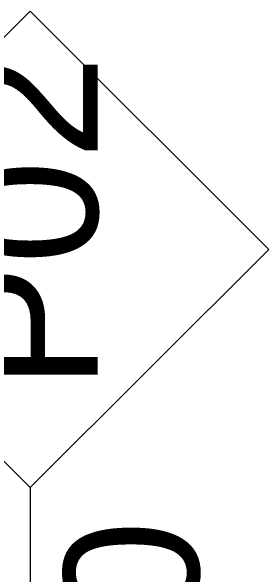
# Model space of a CAD drawing. Extents: x -2012 to 34975, y -1043 to 8321.
# Drawn here: x 18246.93 to 18266.02, y 3927 to 3968.82 of the extents above; entities that cross this region are included whole.
import ezdxf
from ezdxf.enums import TextEntityAlignment as Align

# ---------------------------------------------------------------- set-up
doc = ezdxf.new("R2010")
doc.units = 0
doc.header["$LTSCALE"] = 25
doc.layers.get('0').update_dxf_attribs({"color": 9, "lineweight": 9})
doc.layers.add('22', color=8, linetype='Continuous', lineweight=9)
doc.styles.add('Arial', font='arial.ttf', dxfattribs={"height": 2.5})

# ---------------------------------------------------------------- blocks, each defined once
blk = doc.blocks.new('0_windowno')
for points in [[(0, 3.5355), (-3.5355, 0), (0, -3.5355), (3.5355, 0), (0, 3.5355)], [(3.5355, 0), (11.5355, 0)]]:
    blk.add_lwpolyline(points)
at = {"style": 'Arial'}
blk.add_attdef('GENISLIK', text='', height=2, dxfattribs=at).set_placement((4.0355, 0), align=Align.BOTTOM_LEFT)
blk.add_attdef('PENCERENO', text='', height=2, dxfattribs=at).set_placement((0, 0), align=Align.MIDDLE_CENTER)
blk.add_attdef('YUKSEKLIK', text='', height=2, dxfattribs=at).set_placement((4.0355, -0.5), align=Align.TOP_LEFT)

msp = doc.modelspace()

# ---------------------------------------------------------------- block references
at = {"layer": '22'}
ref = msp.add_blockref('0_windowno', (18248.338, 3951.142), dxfattribs=dict(at, xscale=-5, yscale=5, zscale=5, rotation=90))
ref.add_attrib('PENCERENO', 'P02', dxfattribs={"layer": '0', "height": 10, "rotation": 90, "style": 'Arial'}).set_placement((18248.338, 3953.127), align=Align.MIDDLE_CENTER)
ref.add_attrib('GENISLIK', '150', dxfattribs={"layer": '0', "height": 10, "rotation": 90, "style": 'Arial'}).set_placement((18248.338, 3907.738), align=Align.BOTTOM_LEFT)
ref.add_attrib('YUKSEKLIK', '240', dxfattribs={"layer": '0', "height": 10, "rotation": 90, "style": 'Arial'}).set_placement((18250.838, 3907.738), align=Align.TOP_LEFT)

doc.saveas('drawing.dxf')
